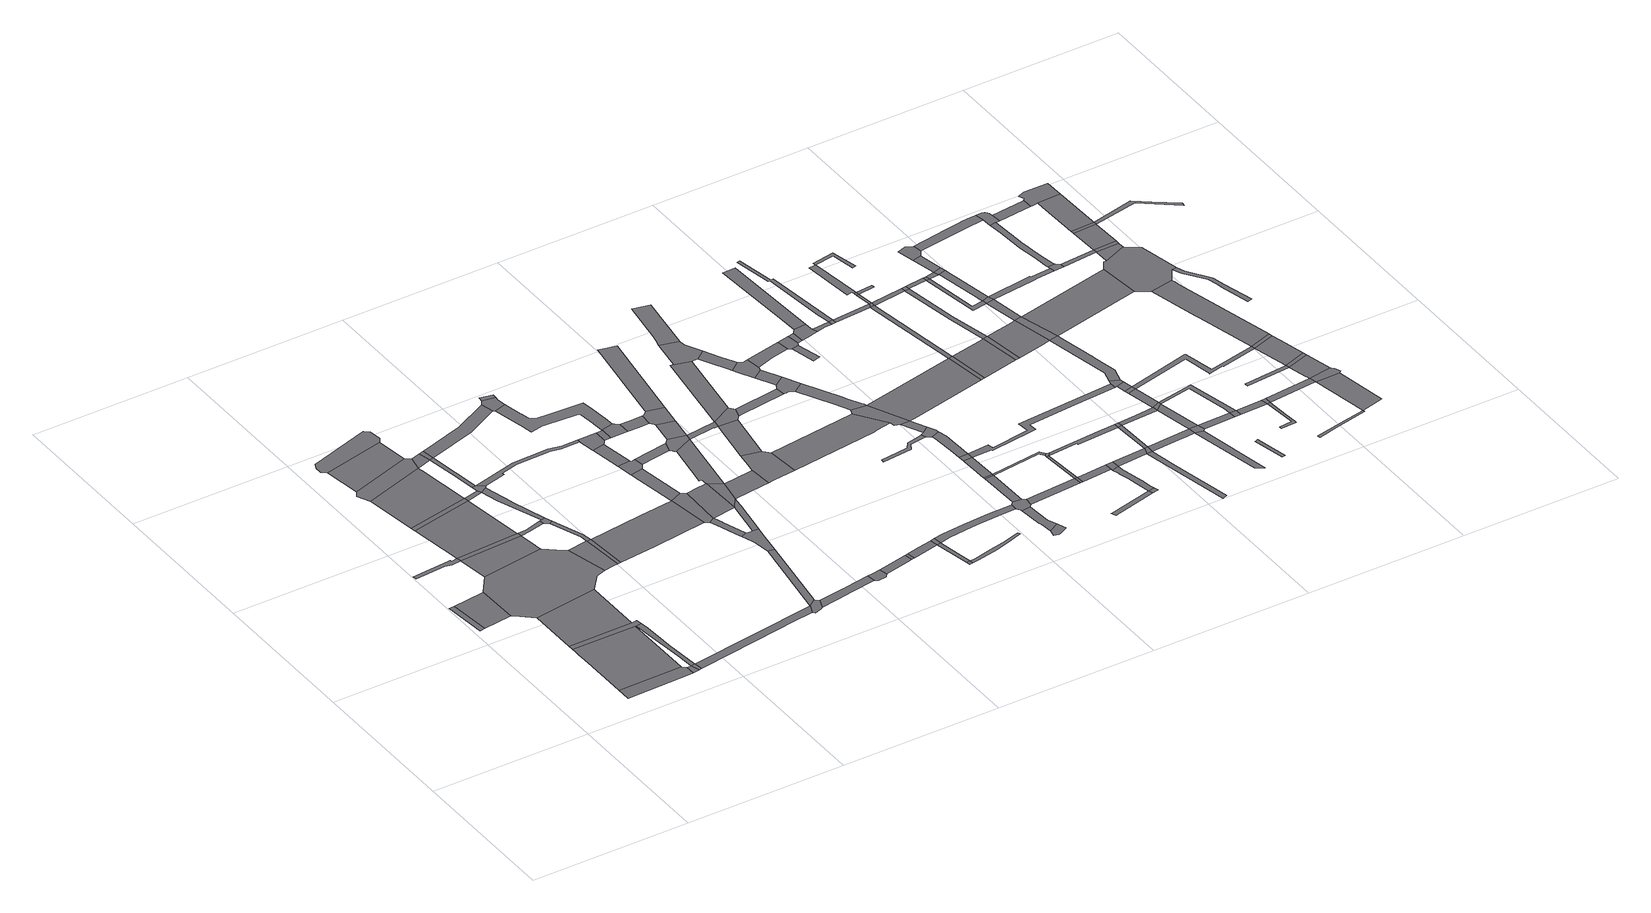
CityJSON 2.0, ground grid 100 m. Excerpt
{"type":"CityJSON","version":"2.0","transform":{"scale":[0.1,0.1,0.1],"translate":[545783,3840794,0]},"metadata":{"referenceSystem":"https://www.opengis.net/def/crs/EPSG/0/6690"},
"CityObjects":{
"road1":{"type":"Road","geometry":[{"type":"MultiSurface","lod":"1","boundaries":[[[0,1,2,3]]]}]},
"road2":{"type":"Road","attributes":{"RoadStructureAttribute.sectionType":"1"},"geometry":[{"type":"MultiSurface","lod":"1","boundaries":[[[4,0,3,5]]]}]},
"road3":{"type":"Road","geometry":[{"type":"MultiSurface","lod":"1","boundaries":[[[6,7,8,9,10,11,12]]]}]},
"road4":{"type":"Road","attributes":{"RoadStructureAttribute.sectionType":"1"},"geometry":[{"type":"MultiSurface","lod":"1","boundaries":[[[13,14,15,16,17,18,19,20,21,22]]]}]},
"road5":{"type":"Road","geometry":[{"type":"MultiSurface","lod":"1","boundaries":[[[23,24,25,26,27,28,29,6,12,30,31,32]]]}]},
"road6":{"type":"Road","geometry":[{"type":"MultiSurface","lod":"1","boundaries":[[[33,34,35,36,37,38,39,23,32,40,41]]]}]},
"road7":{"type":"Road","geometry":[{"type":"MultiSurface","lod":"1","boundaries":[[[42,43,44,45,46,39,38]]]}]},
"road8":{"type":"Road","attributes":{"RoadStructureAttribute.sectionType":"1"},"geometry":[{"type":"MultiSurface","lod":"1","boundaries":[[[47,48,49,10,9,50]]]}]},
"road9":{"type":"Road","geometry":[{"type":"MultiSurface","lod":"1","boundaries":[[[51,47,50,52]]]}]},
"road10":{"type":"Road","attributes":{"RoadStructureAttribute.sectionType":"1"},"geometry":[{"type":"MultiSurface","lod":"1","boundaries":[[[53,54,55,56,41,40,57,58,47,51]]]}]},
"road11":{"type":"Road","geometry":[{"type":"MultiSurface","lod":"1","boundaries":[[[59,60,61,62,4,5,63,46,45,64,65,66,67,68]]]}]},
"road12":{"type":"Road","geometry":[{"type":"MultiSurface","lod":"1","boundaries":[[[69,70,71,72,73,21,62,61]]]}]},
"road13":{"type":"Road","geometry":[{"type":"MultiSurface","lod":"1","boundaries":[[[74,22,21,73]]]}]},
"road14":{"type":"Road","geometry":[{"type":"MultiSurface","lod":"1","boundaries":[[[75,22,74,76,77,78]]]}]},
"road15":{"type":"Road","geometry":[{"type":"MultiSurface","lod":"1","boundaries":[[[79,80,75,78]]]}]},
"road16":{"type":"Road","geometry":[{"type":"MultiSurface","lod":"1","boundaries":[[[81,82,83,84,85,80,79]]]}]},
"road17":{"type":"Road","geometry":[{"type":"MultiSurface","lod":"1","boundaries":[[[86,87,88,85,84,89]]]}]},
"road18":{"type":"Road","geometry":[{"type":"MultiSurface","lod":"1","boundaries":[[[90,91,87,86]]]}]},
"road19":{"type":"Road","geometry":[{"type":"MultiSurface","lod":"1","boundaries":[[[92,93,94,95,96,91,90,97,98]]]}]},
"road20":{"type":"Road","attributes":{"RoadStructureAttribute.sectionType":"1"},"geometry":[{"type":"MultiSurface","lod":"1","boundaries":[[[99,100,74,73,101,102]]]}]},
"road21":{"type":"Road","attributes":{"RoadStructureAttribute.sectionType":"1"},"geometry":[{"type":"MultiSurface","lod":"1","boundaries":[[[103,104,51,52,105,106,107,108,109]]]}]},
"road22":{"type":"Road","attributes":{"RoadStructureAttribute.sectionType":"1"},"geometry":[{"type":"MultiSurface","lod":"1","boundaries":[[[110,111,68,67,112,113]]]}]},
"road23":{"type":"Road","attributes":{"RoadStructureAttribute.sectionType":"1"},"geometry":[{"type":"MultiSurface","lod":"1","boundaries":[[[114,79,78,115,116]]]}]},
"road24":{"type":"Road","geometry":[{"type":"MultiSurface","lod":"1","boundaries":[[[117,110,113,118]]]}]},
"road25":{"type":"Road","attributes":{"RoadStructureAttribute.sectionType":"1"},"geometry":[{"type":"MultiSurface","lod":"1","boundaries":[[[119,89,84,120,121]]]}]},
"road26":{"type":"Road","geometry":[{"type":"MultiSurface","lod":"1","boundaries":[[[122,123,99,102,124,125,126,127]]]}]},
"road27":{"type":"Road","attributes":{"RoadStructureAttribute.sectionType":"1"},"geometry":[{"type":"MultiSurface","lod":"1","boundaries":[[[128,129,130,116,131,123,122]]]}]},
"road28":{"type":"Road","geometry":[{"type":"MultiSurface","lod":"1","boundaries":[[[132,133,114,116,130,134]]]}]},
"road29":{"type":"Road","attributes":{"RoadStructureAttribute.sectionType":"1"},"geometry":[{"type":"MultiSurface","lod":"1","boundaries":[[[135,127,126,136,110,117]]]}]},
"road30":{"type":"Road","attributes":{"RoadStructureAttribute.sectionType":"1"},"geometry":[{"type":"MultiSurface","lod":"1","boundaries":[[[137,121,138,133,132]]]}]},
"road31":{"type":"Road","geometry":[{"type":"MultiSurface","lod":"1","boundaries":[[[139,119,121,137]]]}]},
"road32":{"type":"Road","attributes":{"RoadStructureAttribute.sectionType":"1"},"geometry":[{"type":"MultiSurface","lod":"1","boundaries":[[[140,141,142,117,118,143,144]]]}]},
"road33":{"type":"Road","attributes":{"RoadStructureAttribute.sectionType":"1"},"geometry":[{"type":"MultiSurface","lod":"1","boundaries":[[[145,146,139,137,147,148,149,150]]]}]},
"road34":{"type":"Road","geometry":[{"type":"MultiSurface","lod":"1","boundaries":[[[151,103,109,152,153,154,155]]]}]},
"road35":{"type":"Road","attributes":{"RoadStructureAttribute.sectionType":"1"},"geometry":[{"type":"MultiSurface","lod":"1","boundaries":[[[156,157,158,159,160,161,132,134,162,163,164,165,166,167,168]]]}]},
"road36":{"type":"Road","attributes":{"RoadStructureAttribute.sectionType":"1"},"geometry":[{"type":"MultiSurface","lod":"1","boundaries":[[[169,103,151,170]]]}]},
"road37":{"type":"Road","attributes":{"RoadStructureAttribute.sectionType":"1"},"geometry":[{"type":"MultiSurface","lod":"1","boundaries":[[[171,172,173,174,155,154,175,176,177,178]]]}]},
"road38":{"type":"Road","attributes":{"RoadStructureAttribute.sectionType":"1"},"geometry":[{"type":"MultiSurface","lod":"1","boundaries":[[[179,180,181,182,183,184,185,186,187,188]]]}]},
"road39":{"type":"Road","geometry":[{"type":"MultiSurface","lod":"1","boundaries":[[[189,190,140,144,191,184,183,192]]]}]},
"road40":{"type":"Road","geometry":[{"type":"MultiSurface","lod":"1","boundaries":[[[193,194,188,187,195,196,169,170,197,198,199]]]}]},
"road41":{"type":"Road","attributes":{"RoadStructureAttribute.sectionType":"1"},"geometry":[{"type":"MultiSurface","lod":"1","boundaries":[[[200,201,202,203,204,140,190]]]}]},
"road42":{"type":"Road","geometry":[{"type":"MultiSurface","lod":"1","boundaries":[[[205,145,150,206,207,208,209]]]}]},
"road43":{"type":"Road","attributes":{"RoadStructureAttribute.sectionType":"1"},"geometry":[{"type":"MultiSurface","lod":"1","boundaries":[[[210,205,209,211]]]}]},
"road44":{"type":"Road","geometry":[{"type":"MultiSurface","lod":"1","boundaries":[[[212,213,214,215,201,200,216,217,218]]]}]},
"road45":{"type":"Road","attributes":{"RoadStructureAttribute.sectionType":"1"},"geometry":[{"type":"MultiSurface","lod":"1","boundaries":[[[219,220,215,214]]]}]},
"road46":{"type":"Road","attributes":{"RoadStructureAttribute.sectionType":"1"},"geometry":[{"type":"MultiSurface","lod":"1","boundaries":[[[221,222,223,192,183,224]]]}]},
"road47":{"type":"Road","geometry":[{"type":"MultiSurface","lod":"1","boundaries":[[[225,168,167,226,220,219,227,228]]]}]},
"road48":{"type":"Road","attributes":{"RoadStructureAttribute.sectionType":"1"},"geometry":[{"type":"MultiSurface","lod":"1","boundaries":[[[229,230,231,224,232,233,199,198]]]}]},
"road49":{"type":"Road","attributes":{"RoadStructureAttribute.sectionType":"1"},"geometry":[{"type":"MultiSurface","lod":"1","boundaries":[[[234,235,236,237,238,239,240,241,242,207,206,243,244,245,246,247,248,249,250,251,252,253,254,255,256,257]]]}]},
"road50":{"type":"Road","geometry":[{"type":"MultiSurface","lod":"1","boundaries":[[[258,259,171,178,260,261,262]]]}]},
"road51":{"type":"Road","attributes":{"RoadStructureAttribute.sectionType":"1"},"geometry":[{"type":"MultiSurface","lod":"1","boundaries":[[[263,225,228,264]]]}]},
"road52":{"type":"Road","geometry":[{"type":"MultiSurface","lod":"1","boundaries":[[[221,224,231,265]]]}]},
"road53":{"type":"Road","attributes":{"RoadStructureAttribute.sectionType":"1"},"geometry":[{"type":"MultiSurface","lod":"1","boundaries":[[[266,267,218,217,268]]]}]},
"road54":{"type":"Road","geometry":[{"type":"MultiSurface","lod":"1","boundaries":[[[269,257,256,263,264,270,271]]]}]},
"road55":{"type":"Road","attributes":{"RoadStructureAttribute.sectionType":"1"},"geometry":[{"type":"MultiSurface","lod":"1","boundaries":[[[272,258,262,273,274]]]}]},
"road56":{"type":"Road","attributes":{"RoadStructureAttribute.sectionType":"1"},"geometry":[{"type":"MultiSurface","lod":"1","boundaries":[[[275,276,277,278,221,265]]]}]},
"road57":{"type":"Road","attributes":{"RoadStructureAttribute.sectionType":"1"},"geometry":[{"type":"MultiSurface","lod":"1","boundaries":[[[279,280,281,265,231,282,283,284,285]]]}]},
"road58":{"type":"Road","attributes":{"RoadStructureAttribute.sectionType":"1"},"geometry":[{"type":"MultiSurface","lod":"1","boundaries":[[[286,271,270,287,288,289]]]}]},
"road59":{"type":"Road","geometry":[{"type":"MultiSurface","lod":"1","boundaries":[[[290,272,274,291]]]}]},
"road60":{"type":"Road","geometry":[{"type":"MultiSurface","lod":"1","boundaries":[[[292,293,266,268,294,295,276,275,296]]]}]},
"road61":{"type":"Road","attributes":{"RoadStructureAttribute.sectionType":"1"},"geometry":[{"type":"MultiSurface","lod":"1","boundaries":[[[297,292,296,298]]]}]},
"road62":{"type":"Road","attributes":{"RoadStructureAttribute.sectionType":"1"},"geometry":[{"type":"MultiSurface","lod":"1","boundaries":[[[299,300,290,291,301,302,303]]]}]},
"road63":{"type":"Road","geometry":[{"type":"MultiSurface","lod":"1","boundaries":[[[304,305,289,288,306,307,297,298,308]]]}]},
"road64":{"type":"Road","geometry":[{"type":"MultiSurface","lod":"1","boundaries":[[[309,310,279,285,311,312,313,314,315]]]}]},
"road65":{"type":"Road","geometry":[{"type":"MultiSurface","lod":"1","boundaries":[[[316,317,318,319]]]}]},
"road66":{"type":"Road","attributes":{"RoadStructureAttribute.sectionType":"1"},"geometry":[{"type":"MultiSurface","lod":"1","boundaries":[[[320,296,275,321,322,323]]]}]},
"road67":{"type":"Road","attributes":{"RoadStructureAttribute.sectionType":"1"},"geometry":[{"type":"MultiSurface","lod":"1","boundaries":[[[324,325,303,326,317,316]]]}]},
"road68":{"type":"Road","geometry":[{"type":"MultiSurface","lod":"1","boundaries":[[[327,299,303,325]]]}]},
"road69":{"type":"Road","attributes":{"RoadStructureAttribute.sectionType":"1"},"geometry":[{"type":"MultiSurface","lod":"1","boundaries":[[[323,309,315,328]]]}]},
"road70":{"type":"Road","attributes":{"RoadStructureAttribute.sectionType":"1"},"geometry":[{"type":"MultiSurface","lod":"1","boundaries":[[[329,330,331,304,308,332]]]}]},
"road71":{"type":"Road","geometry":[{"type":"MultiSurface","lod":"1","boundaries":[[[333,334,335,320,323,328,336,337]]]}]},
"road72":{"type":"Road","attributes":{"RoadStructureAttribute.sectionType":"1"},"geometry":[{"type":"MultiSurface","lod":"1","boundaries":[[[338,339,340,341,342,343,344,345,346,347,316,319]]]}]},
"road73":{"type":"Road","attributes":{"RoadStructureAttribute.sectionType":"1"},"geometry":[{"type":"MultiSurface","lod":"1","boundaries":[[[348,320,335,349,350]]]}]},
"road74":{"type":"Road","attributes":{"RoadStructureAttribute.sectionType":"1"},"geometry":[{"type":"MultiSurface","lod":"1","boundaries":[[[351,352,353,354,327,325,355,356,357,358,359,360]]]}]},
"road75":{"type":"Road","attributes":{"RoadStructureAttribute.sectionType":"1"},"geometry":[{"type":"MultiSurface","lod":"1","boundaries":[[[361,313,312,362,363,364]]]}]},
"road76":{"type":"Road","attributes":{"RoadStructureAttribute.sectionType":"1"},"geometry":[{"type":"MultiSurface","lod":"1","boundaries":[[[365,337,336,366,367,368]]]}]},
"road77":{"type":"Road","geometry":[{"type":"MultiSurface","lod":"1","boundaries":[[[369,370,371,348,350,372,373,374,375,376,377]]]}]},
"road78":{"type":"Road","geometry":[{"type":"MultiSurface","lod":"1","boundaries":[[[378,379,380,381,382,383]]]}]},
"road79":{"type":"Road","attributes":{"RoadStructureAttribute.sectionType":"1"},"geometry":[{"type":"MultiSurface","lod":"1","boundaries":[[[384,385,374,373,386,387,388,389]]]}]},
"road80":{"type":"Road","attributes":{"RoadStructureAttribute.sectionType":"1"},"geometry":[{"type":"MultiSurface","lod":"1","boundaries":[[[390,391,392,393,394,379,378]]]}]},
"road81":{"type":"Road","attributes":{"RoadStructureAttribute.sectionType":"1"},"geometry":[{"type":"MultiSurface","lod":"1","boundaries":[[[395,396,397,398,399,400,401,402,403,404,405]]]}]},
"road82":{"type":"Road","attributes":{"RoadStructureAttribute.sectionType":"1"},"geometry":[{"type":"MultiSurface","lod":"1","boundaries":[[[406,407,408,409,369,377,410]]]}]},
"road83":{"type":"Road","geometry":[{"type":"MultiSurface","lod":"1","boundaries":[[[411,412,389,388,413,414,415,416,417]]]}]},
"road84":{"type":"Road","geometry":[{"type":"MultiSurface","lod":"1","boundaries":[[[418,360,359,419,392,391,420,421,422]]]}]},
"road85":{"type":"Road","attributes":{"RoadStructureAttribute.sectionType":"1"},"geometry":[{"type":"MultiSurface","lod":"1","boundaries":[[[415,414,423,424]]]}]},
"road86":{"type":"Road","geometry":[{"type":"MultiSurface","lod":"1","boundaries":[[[424,423,425,365,368,426,427,428,429,430]]]}]},
"road87":{"type":"Road","attributes":{"RoadStructureAttribute.sectionType":"1"},"geometry":[{"type":"MultiSurface","lod":"1","boundaries":[[[431,432,418,422]]]}]},
"road88":{"type":"Road","geometry":[{"type":"MultiSurface","lod":"1","boundaries":[[[433,434,432,431]]]}]},
"road89":{"type":"Road","attributes":{"RoadStructureAttribute.sectionType":"1"},"geometry":[{"type":"MultiSurface","lod":"1","boundaries":[[[435,436,437,438,430,429,439,440,441]]]}]},
"road90":{"type":"Road","attributes":{"RoadStructureAttribute.sectionType":"1"},"geometry":[{"type":"MultiSurface","lod":"1","boundaries":[[[442,443,444,445,434,433,446,447,448]]]}]},
"road91":{"type":"Road","geometry":[{"type":"MultiSurface","lod":"1","boundaries":[[[440,449,361,364,450,451,452,453,454,455,441]]]}]},
"road92":{"type":"Road","geometry":[{"type":"MultiSurface","lod":"1","boundaries":[[[456,457,443,442]]]}]},
"road93":{"type":"Road","attributes":{"RoadStructureAttribute.sectionType":"1"},"geometry":[{"type":"MultiSurface","lod":"1","boundaries":[[[458,459,460,461,462,463,457,456]]]}]},
"road94":{"type":"Road","attributes":{"RoadStructureAttribute.sectionType":"1"},"geometry":[{"type":"MultiSurface","lod":"1","boundaries":[[[454,464,465,455]]]}]},
"road95":{"type":"Road","attributes":{"RoadStructureAttribute.sectionType":"1"},"geometry":[{"type":"MultiSurface","lod":"1","boundaries":[[[466,417,416,467,468]]]}]},
"road96":{"type":"Road","geometry":[{"type":"MultiSurface","lod":"1","boundaries":[[[469,465,464,470,395,405,471,472,461,460]]]}]},
"road97":{"type":"Road","attributes":{"RoadStructureAttribute.sectionType":"1"},"geometry":[{"type":"MultiSurface","lod":"1","boundaries":[[[473,421,420,474]]]}]},
"road98":{"type":"Road","attributes":{"RoadStructureAttribute.sectionType":"1"},"geometry":[{"type":"MultiSurface","lod":"1","boundaries":[[[475,433,431,476,477,478]]]}]},
"road99":{"type":"Road","geometry":[{"type":"MultiSurface","lod":"1","boundaries":[[[479,480,481,482,483]]]}]},
"road100":{"type":"Road","geometry":[{"type":"MultiSurface","lod":"1","boundaries":[[[484,466,468,483,482,485]]]}]},
"road101":{"type":"Road","geometry":[{"type":"MultiSurface","lod":"1","boundaries":[[[486,473,474,487]]]}]},
"road102":{"type":"Road","attributes":{"RoadStructureAttribute.sectionType":"1"},"geometry":[{"type":"MultiSurface","lod":"1","boundaries":[[[488,489,490,491,492,493]]]}]},
"road103":{"type":"Road","attributes":{"RoadStructureAttribute.sectionType":"1"},"geometry":[{"type":"MultiSurface","lod":"1","boundaries":[[[494,495,484,485,496,497]]]}]},
"road104":{"type":"Road","attributes":{"RoadStructureAttribute.sectionType":"1"},"geometry":[{"type":"MultiSurface","lod":"1","boundaries":[[[498,499,473,486]]]}]},
"road105":{"type":"Road","geometry":[{"type":"MultiSurface","lod":"1","boundaries":[[[478,477,499,498,500]]]}]},
"road106":{"type":"Road","attributes":{"RoadStructureAttribute.sectionType":"1"},"geometry":[{"type":"MultiSurface","lod":"1","boundaries":[[[501,502,441,455,503,504]]]}]},
"road107":{"type":"Road","geometry":[{"type":"MultiSurface","lod":"1","boundaries":[[[505,506,507,494,497,508,509,510,511]]]}]},
"road108":{"type":"Road","attributes":{"RoadStructureAttribute.sectionType":"1"},"geometry":[{"type":"MultiSurface","lod":"1","boundaries":[[[512,513,486,487,514,515]]]}]},
"road109":{"type":"Road","geometry":[{"type":"MultiSurface","lod":"1","boundaries":[[[516,488,493,517]]]}]},
"road110":{"type":"Road","attributes":{"RoadStructureAttribute.sectionType":"1"},"geometry":[{"type":"MultiSurface","lod":"1","boundaries":[[[518,519,511,510,520,521]]]}]},
"road111":{"type":"Road","attributes":{"RoadStructureAttribute.sectionType":"1"},"geometry":[{"type":"MultiSurface","lod":"1","boundaries":[[[522,523,506,505]]]}]},
"road112":{"type":"Road","attributes":{"RoadStructureAttribute.sectionType":"1"},"geometry":[{"type":"MultiSurface","lod":"1","boundaries":[[[524,525,526,527,528,529,530,531,532,533,534,488,516]]]}]},
"road113":{"type":"Road","geometry":[{"type":"MultiSurface","lod":"1","boundaries":[[[535,512,515,529,528]]]}]},
"road114":{"type":"Road","geometry":[{"type":"MultiSurface","lod":"1","boundaries":[[[536,518,521,537]]]}]},
"road115":{"type":"Road","attributes":{"RoadStructureAttribute.sectionType":"1"},"geometry":[{"type":"MultiSurface","lod":"1","boundaries":[[[538,539,540,541,542,543,544,545,546,456,442,547,548,549,550,551,552,553,554,555,556]]]}]},
"road116":{"type":"Road","attributes":{"RoadStructureAttribute.sectionType":"1"},"geometry":[{"type":"MultiSurface","lod":"1","boundaries":[[[557,558,500,498,559,560,561]]]}]},
"road117":{"type":"Road","attributes":{"RoadStructureAttribute.sectionType":"1"},"geometry":[{"type":"MultiSurface","lod":"1","boundaries":[[[562,563,564,565,566,567,568,569,518,536]]]}]},
"road118":{"type":"Road","attributes":{"RoadStructureAttribute.sectionType":"1"},"geometry":[{"type":"MultiSurface","lod":"1","boundaries":[[[570,571,535,528,572,573,574]]]}]},
"road119":{"type":"Road","attributes":{"RoadStructureAttribute.sectionType":"1"},"geometry":[{"type":"MultiSurface","lod":"1","boundaries":[[[575,576,536,537,577,578]]]}]},
"road120":{"type":"Road","geometry":[{"type":"MultiSurface","lod":"1","boundaries":[[[579,501,504,580]]]}]},
"road121":{"type":"Road","attributes":{"RoadStructureAttribute.sectionType":"1"},"geometry":[{"type":"MultiSurface","lod":"1","boundaries":[[[581,582,574,583,584,585]]]}]},
"road122":{"type":"Road","geometry":[{"type":"MultiSurface","lod":"1","boundaries":[[[574,573,583]]]}]},
"road123":{"type":"Road","geometry":[{"type":"MultiSurface","lod":"1","boundaries":[[[586,570,574,582]]]}]},
"road124":{"type":"Road","attributes":{"RoadStructureAttribute.sectionType":"1"},"geometry":[{"type":"MultiSurface","lod":"1","boundaries":[[[587,578,501,579]]]}]},
"road125":{"type":"Road","attributes":{"RoadStructureAttribute.sectionType":"1"},"geometry":[{"type":"MultiSurface","lod":"1","boundaries":[[[588,561,570,586]]]}]},
"road126":{"type":"Road","geometry":[{"type":"MultiSurface","lod":"1","boundaries":[[[589,575,578,587]]]}]},
"road127":{"type":"Road","geometry":[{"type":"MultiSurface","lod":"1","boundaries":[[[590,557,561,588]]]}]},
"road128":{"type":"Road","attributes":{"RoadStructureAttribute.sectionType":"1"},"geometry":[{"type":"MultiSurface","lod":"1","boundaries":[[[591,592,593,594,579,580,595]]]}]},
"road129":{"type":"Road","attributes":{"RoadStructureAttribute.sectionType":"1"},"geometry":[{"type":"MultiSurface","lod":"1","boundaries":[[[596,597,575,589]]]}]},
"road130":{"type":"Road","geometry":[{"type":"MultiSurface","lod":"1","boundaries":[[[598,599,600,597,596]]]}]},
"road131":{"type":"Road","attributes":{"RoadStructureAttribute.sectionType":"1"},"geometry":[{"type":"MultiSurface","lod":"1","boundaries":[[[601,602,603,604,605,606,599,598]]]}]},
"road132":{"type":"Road","attributes":{"RoadStructureAttribute.sectionType":"1"},"geometry":[{"type":"MultiSurface","lod":"1","boundaries":[[[607,608,586,582,609,610,611,612,613,614,615]]]}]},
"road133":{"type":"Road","geometry":[{"type":"MultiSurface","lod":"1","boundaries":[[[616,617,618,598,596]]]}]},
"road134":{"type":"Road","attributes":{"RoadStructureAttribute.sectionType":"1"},"geometry":[{"type":"MultiSurface","lod":"1","boundaries":[[[619,589,587,620,621]]]}]},
"road135":{"type":"Road","attributes":{"RoadStructureAttribute.sectionType":"1"},"geometry":[{"type":"MultiSurface","lod":"1","boundaries":[[[622,623,590,588,624,625]]]}]},
"road136":{"type":"Road","geometry":[{"type":"MultiSurface","lod":"1","boundaries":[[[626,591,595,627]]]}]},
"road137":{"type":"Road","attributes":{"RoadStructureAttribute.sectionType":"1"},"geometry":[{"type":"MultiSurface","lod":"1","boundaries":[[[628,629,630,631,632,633,602]]]}]},
"road138":{"type":"Road","attributes":{"RoadStructureAttribute.sectionType":"1"},"geometry":[{"type":"MultiSurface","lod":"1","boundaries":[[[634,635,621,636,591,626]]]}]},
"road139":{"type":"Road","attributes":{"RoadStructureAttribute.sectionType":"1"},"geometry":[{"type":"MultiSurface","lod":"1","boundaries":[[[615,637,638,639]]]}]},
"road140":{"type":"Road","geometry":[{"type":"MultiSurface","lod":"1","boundaries":[[[640,619,621,635]]]}]},
"road141":{"type":"Road","geometry":[{"type":"MultiSurface","lod":"1","boundaries":[[[641,607,615,639,642]]]}]},
"road142":{"type":"Road","attributes":{"RoadStructureAttribute.sectionType":"1"},"geometry":[{"type":"MultiSurface","lod":"1","boundaries":[[[643,644,625,607,641]]]}]},
"road143":{"type":"Road","attributes":{"RoadStructureAttribute.sectionType":"1"},"geometry":[{"type":"MultiSurface","lod":"1","boundaries":[[[645,646,626,627,647,648]]]}]},
"road144":{"type":"Road","geometry":[{"type":"MultiSurface","lod":"1","boundaries":[[[649,622,625,644]]]}]},
"road145":{"type":"Road","attributes":{"RoadStructureAttribute.sectionType":"1"},"geometry":[{"type":"MultiSurface","lod":"1","boundaries":[[[650,651,652,653,622,649]]]}]},
"road146":{"type":"Road","geometry":[{"type":"MultiSurface","lod":"1","boundaries":[[[654,655,651,650]]]}]},
"road147":{"type":"Road","attributes":{"RoadStructureAttribute.sectionType":"1"},"geometry":[{"type":"MultiSurface","lod":"1","boundaries":[[[656,657,658,659,655,654]]]}]},
"road148":{"type":"Road","geometry":[{"type":"MultiSurface","lod":"1","boundaries":[[[660,661,538,556,658,657,662]]]}]},
"road149":{"type":"Road","attributes":{"RoadStructureAttribute.sectionType":"1"},"geometry":[{"type":"MultiSurface","lod":"1","boundaries":[[[663,640,635,664,665]]]}]},
"road150":{"type":"Road","attributes":{"RoadStructureAttribute.sectionType":"1"},"geometry":[{"type":"MultiSurface","lod":"1","boundaries":[[[666,667,668,669,670,648,671,660,662]]]}]},
"road151":{"type":"Road","geometry":[{"type":"MultiSurface","lod":"1","boundaries":[[[672,673,674,675,676]]]}]},
"road152":{"type":"Road","attributes":{"RoadStructureAttribute.sectionType":"1"},"geometry":[{"type":"MultiSurface","lod":"1","boundaries":[[[677,641,642,678]]]}]},
"road153":{"type":"Road","geometry":[{"type":"MultiSurface","lod":"1","boundaries":[[[679,663,665,680]]]}]},
"road154":{"type":"Road","attributes":{"RoadStructureAttribute.sectionType":"1"},"geometry":[{"type":"MultiSurface","lod":"1","boundaries":[[[681,680,665,682,683,684]]]}]},
"road155":{"type":"Road","geometry":[{"type":"MultiSurface","lod":"1","boundaries":[[[685,645,648,670]]]}]},
"road156":{"type":"Road","attributes":{"RoadStructureAttribute.sectionType":"1"},"geometry":[{"type":"MultiSurface","lod":"1","boundaries":[[[686,649,644,687,688,677,689]]]}]},
"road157":{"type":"Road","attributes":{"RoadStructureAttribute.sectionType":"1"},"geometry":[{"type":"MultiSurface","lod":"1","boundaries":[[[690,679,680,691]]]}]},
"road158":{"type":"Road","attributes":{"RoadStructureAttribute.sectionType":"1"},"geometry":[{"type":"MultiSurface","lod":"1","boundaries":[[[692,683,693,645,685]]]}]},
"road159":{"type":"Road","geometry":[{"type":"MultiSurface","lod":"1","boundaries":[[[694,684,683,692]]]}]},
"road160":{"type":"Road","attributes":{"RoadStructureAttribute.sectionType":"1"},"geometry":[{"type":"MultiSurface","lod":"1","boundaries":[[[695,696,697,698,684,694]]]}]},
"road161":{"type":"Road","geometry":[{"type":"MultiSurface","lod":"1","boundaries":[[[699,700,690,691,698,697]]]}]},
"road162":{"type":"Road","attributes":{"RoadStructureAttribute.sectionType":"1"},"geometry":[{"type":"MultiSurface","lod":"1","boundaries":[[[701,702,703,690,700]]]}]},
"road163":{"type":"Road","geometry":[{"type":"MultiSurface","lod":"1","boundaries":[[[689,677,678,704,705]]]}]},
"road164":{"type":"Road","geometry":[{"type":"MultiSurface","lod":"1","boundaries":[[[706,707,708,709,710,702,701,711,712,713,714]]]}]},
"road165":{"type":"Road","attributes":{"RoadStructureAttribute.sectionType":"1"},"geometry":[{"type":"MultiSurface","lod":"1","boundaries":[[[715,705,704,716,717,718]]]}]},
"road166":{"type":"Road","attributes":{"RoadStructureAttribute.sectionType":"1"},"geometry":[{"type":"MultiSurface","lod":"1","boundaries":[[[719,720,721,722,723,724,725,726,718]]]}]},
"road167":{"type":"Road","attributes":{"RoadStructureAttribute.sectionType":"1"},"geometry":[{"type":"MultiSurface","lod":"1","boundaries":[[[727,728,729,730,694,692,731,732,733,734,735]]]}]},
"road168":{"type":"Road","attributes":{"RoadStructureAttribute.sectionType":"1"},"geometry":[{"type":"MultiSurface","lod":"1","boundaries":[[[736,737,738,739,654,650,740,741,742,743,744,745,746,747]]]}]},
"road169":{"type":"Road","geometry":[{"type":"MultiSurface","lod":"1","boundaries":[[[748,715,718,726]]]}]},
"road170":{"type":"Road","attributes":{"RoadStructureAttribute.sectionType":"1"},"geometry":[{"type":"MultiSurface","lod":"1","boundaries":[[[749,750,685,670,751]]]}]},
"road171":{"type":"Road","attributes":{"RoadStructureAttribute.sectionType":"1"},"geometry":[{"type":"MultiSurface","lod":"1","boundaries":[[[752,753,754,755,756,714,713,757,758]]]}]},
"road172":{"type":"Road","attributes":{"RoadStructureAttribute.sectionType":"1"},"geometry":[{"type":"MultiSurface","lod":"1","boundaries":[[[759,760,761,762,763,764,765]]]}]},
"road173":{"type":"Road","attributes":{"RoadStructureAttribute.sectionType":"1"},"geometry":[{"type":"MultiSurface","lod":"1","boundaries":[[[766,748,726,767,768,769]]]}]},
"road174":{"type":"Road","attributes":{"RoadStructureAttribute.sectionType":"1"},"geometry":[{"type":"MultiSurface","lod":"1","boundaries":[[[770,771,772,773,774,775]]]}]},
"road175":{"type":"Road","geometry":[{"type":"MultiSurface","lod":"1","boundaries":[[[776,777,735,734,778,779,780]]]}]},
"road176":{"type":"Road","attributes":{"RoadStructureAttribute.sectionType":"1"},"geometry":[{"type":"MultiSurface","lod":"1","boundaries":[[[781,782,783,784,785,786,787,788,789,790,791,792,793,794,795,796,777,776]]]}]},
"road177":{"type":"Road","geometry":[{"type":"MultiSurface","lod":"1","boundaries":[[[797,798,799,800,801,802,803,752,758,788,787,804,805,806]]]}]},
"road178":{"type":"Road","attributes":{"RoadStructureAttribute.sectionType":"1"},"geometry":[{"type":"MultiSurface","lod":"1","boundaries":[[[769,759,807,808]]]}]},
"road179":{"type":"Road","attributes":{"RoadStructureAttribute.sectionType":"1"},"geometry":[{"type":"MultiSurface","lod":"1","boundaries":[[[809,780,779,810]]]}]},
"road180":{"type":"Road","geometry":[{"type":"MultiSurface","lod":"1","boundaries":[[[811,812,766,769,808,813,814,815]]]}]},
"road181":{"type":"Road","attributes":{"RoadStructureAttribute.sectionType":"1"},"geometry":[{"type":"MultiSurface","lod":"1","boundaries":[[[816,817,818,819,766,812]]]}]},
"road182":{"type":"Road","geometry":[{"type":"MultiSurface","lod":"1","boundaries":[[[820,770,775,817,816]]]}]},
"road183":{"type":"Road","attributes":{"RoadStructureAttribute.sectionType":"1"},"geometry":[{"type":"MultiSurface","lod":"1","boundaries":[[[821,822,823,746,824,825,826,770,820]]]}]},
"road184":{"type":"Road","geometry":[{"type":"MultiSurface","lod":"1","boundaries":[[[827,747,746,823]]]}]},
"road185":{"type":"Road","attributes":{"RoadStructureAttribute.sectionType":"1"},"geometry":[{"type":"MultiSurface","lod":"1","boundaries":[[[828,829,830,831,832,833,834,835,836,747,827]]]}]},
"road186":{"type":"Road","attributes":{"RoadStructureAttribute.sectionType":"1"},"geometry":[{"type":"MultiSurface","lod":"1","boundaries":[[[837,838,839,840,806,805,841]]]}]},
"road187":{"type":"Road","geometry":[{"type":"MultiSurface","lod":"1","boundaries":[[[842,843,844,749,751,834,833,845,846,847,848]]]}]},
"road188":{"type":"Road","attributes":{"RoadStructureAttribute.sectionType":"1"},"geometry":[{"type":"MultiSurface","lod":"1","boundaries":[[[849,850,810,851,852,843,842]]]}]},
"road189":{"type":"Road","geometry":[{"type":"MultiSurface","lod":"1","boundaries":[[[853,809,810,850]]]}]},
"road190":{"type":"Road","attributes":{"RoadStructureAttribute.sectionType":"1"},"geometry":[{"type":"MultiSurface","lod":"1","boundaries":[[[854,855,856,809,853]]]}]},
"road191":{"type":"Road","geometry":[{"type":"MultiSurface","lod":"1","boundaries":[[[857,858,856,855]]]}]},
"road192":{"type":"Road","attributes":{"RoadStructureAttribute.sectionType":"1"},"geometry":[{"type":"MultiSurface","lod":"1","boundaries":[[[859,860,861,862,858,857]]]}]},
"road193":{"type":"Road","attributes":{"RoadStructureAttribute.sectionType":"1"},"geometry":[{"type":"MultiSurface","lod":"1","boundaries":[[[863,864,865,866,867,868,869,870,871,872,873,874,875,876,847,846]]]}]},
"road194":{"type":"Road","geometry":[{"type":"MultiSurface","lod":"1","boundaries":[[[877,878,879,880,881,882,837,841,883,884,861,860,885]]]}]},
"road195":{"type":"Road","attributes":{"RoadStructureAttribute.sectionType":"1"},"geometry":[{"type":"MultiSurface","lod":"1","boundaries":[[[886,887,888,889,857,855,890,891,892,893]]]}]}
},
"vertices":[
[44,1404,0],[11,1400,0],[37,1133,0],[70,1138,0],
[247,1429,0],[252,1163,0],
[364,253,0],[364,161,0],[768,170,0],[793,174,0],[788,235,0],[780,243,0],[767,254,0],
[262,1768,0],[260,1779,0],[253,1779,0],[8,1759,0],[10,1733,0],[206,1749,0],[246,1739,0],[252,1738,0],[306,1744,0],[301,1773,0],
[363,712,0],[363,686,0],[363,672,0],[362,659,0],[362,652,0],[363,560,0],[363,430,0],[767,305,0],[767,307,0],[767,714,0],
[802,757,0],[796,754,0],[787,751,0],[780,751,0],[777,750,0],[767,751,0],[363,749,0],[772,713,0],[808,719,0],
[767,802,0],[767,937,0],[767,1072,0],[767,1127,0],[361,1067,0],
[819,235,0],[816,235,0],[812,235,0],[834,181,0],
[844,238,0],[852,184,0],
[834,354,0],[824,469,0],[819,571,0],[813,684,0],[783,603,0],[808,351,0],
[839,1519,0],[828,1528,0],[732,1603,0],[333,1547,0],[267,1151,0],[784,1147,0],[843,1216,0],[851,1226,0],[913,1247,0],[848,1512,0],
[731,1607,0],[721,1679,0],[713,1742,0],[710,1761,0],[709,1767,0],
[704,1794,0],
[252,2118,0],[703,1805,0],[663,2088,0],[647,2200,0],
[643,2229,0],[247,2147,0],
[642,2234,0],[640,2244,0],[591,2578,0],[587,2605,0],[200,2481,0],
[572,2720,0],[186,2597,0],[163,2562,0],[604,2696,0],
[543,2920,0],[151,2835,0],
[551,3038,0],[524,3059,0],[138,2936,0],[121,2902,0],[121,2857,0],[565,2954,0],[554,3036,0],
[869,1828,0],[763,1800,0],[772,1775,0],[874,1800,0],
[1667,361,0],[852,239,0],[874,187,0],[1399,267,0],[1400,267,0],[1505,283,0],[1642,304,0],
[982,1530,0],[975,1530,0],[974,1255,0],[1004,1259,0],
[738,2250,0],[648,2200,0],[752,2225,0],
[1007,1533,0],[1026,1261,0],
[664,2714,0],[674,2633,0],[680,2635,0],
[910,1839,0],[884,1833,0],[880,1796,0],[893,1787,0],[902,1781,0],[926,1794,0],
[838,2068,0],[841,2069,0],[793,2248,0],[783,2112,0],
[758,2297,0],[733,2294,0],[805,2267,0],
[998,1596,0],[976,1581,0],
[708,2641,0],[711,2463,0],
[695,2723,0],
[1573,1602,0],[1360,1578,0],[1008,1531,0],[1266,1289,0],[1611,1333,0],
[1199,2921,0],[984,2810,0],[708,2642,0],[719,2645,0],[1016,2734,0],[1220,2841,0],
[1715,397,0],[1656,289,0],[1700,304,0],[1714,316,0],[1738,377,0],
[1457,2361,0],[1391,2360,0],[1356,2360,0],[1279,2377,0],[1278,2377,0],[1045,2371,0],[945,2302,0],[943,2317,0],[1054,2346,0],[1275,2351,0],[1336,2339,0],[1458,2340,0],[1458,2361,0],
[1755,921,0],[1794,912,0],
[2083,429,0],[1931,405,0],[1912,402,0],[1910,402,0],[1903,345,0],[1906,346,0],[1926,349,0],[2089,375,0],
[1744,1136,0],[1696,1279,0],[1694,1285,0],[1676,1337,0],[1674,1342,0],[1640,1318,0],[1656,1272,0],[1707,1123,0],[1711,1112,0],[1746,1129,0],
[1664,1627,0],[1650,1634,0],[1633,1322,0],[1680,1617,0],
[1767,1124,0],[1764,1124,0],[1734,1042,0],[1739,1027,0],[1815,1043,0],[1827,1122,0],[1788,1124,0],
[1602,1942,0],[1522,1924,0],[1526,1900,0],[1553,1724,0],[1572,1612,0],
[1220,2953,0],[1231,2835,0],[1308,2858,0],[1297,2913,0],[1300,2938,0],
[1224,2982,0],[1303,2964,0],
[1604,2034,0],[1594,2032,0],[1586,2042,0],[1506,2032,0],[1617,1965,0],[1624,1976,0],[1617,2036,0],
[1554,2248,0],[1475,2230,0],
[1820,1637,0],[1801,1635,0],[1770,1630,0],[1825,1363,0],
[1577,2362,0],[1473,2241,0],[1559,2254,0],[1577,2280,0],
[1864,1361,0],[1871,1405,0],[1875,1431,0],[1789,1127,0],[1789,1126,0],
[1691,2449,0],[1681,2557,0],[1673,2639,0],[1467,2649,0],[1378,2653,0],[1373,2658,0],[1345,2679,0],[1334,2732,0],[1333,2735,0],[1255,2719,0],[1275,2622,0],[1288,2561,0],[1289,2557,0],[1375,2575,0],[1379,2575,0],[1416,2573,0],[1417,2573,0],[1468,2569,0],[1591,2560,0],[1602,2549,0],[1611,2445,0],[1612,2441,0],[1618,2371,0],[1697,2388,0],
[2167,442,0],[2120,435,0],[2107,361,0],[2163,369,0],[2180,391,0],
[1619,2362,0],[1620,2281,0],
[1899,1581,0],
[1840,2075,0],[1825,2072,0],[1821,2009,0],
[1707,2380,0],[1730,2281,0],[1730,2361,0],
[2358,483,0],[2355,429,0],[2366,431,0],
[1970,2037,0],[1848,1978,0],[1803,1679,0],[1816,1679,0],
[2097,1606,0],[2083,1604,0],[1907,1582,0],[1879,1432,0],[1882,1432,0],[2062,1454,0],[2109,1460,0],
[1792,2361,0],[1792,2281,0],[1867,2282,0],[1875,2361,0],
[2376,487,0],[2384,435,0],
[1867,2101,0],[1848,2083,0],[1828,2001,0],[1840,1987,0],[1977,2078,0],
[1891,2251,0],[2000,2226,0],
[2549,524,0],[2460,505,0],[2388,436,0],[2551,471,0],[2557,472,0],
[1912,2387,0],[1883,2361,0],[1878,2267,0],[1887,2255,0],[2021,2362,0],
[2119,1754,0],[2106,1667,0],[2147,1465,0],[2290,1483,0],[2272,1690,0],[2250,1713,0],[2237,1727,0],
[2625,248,0],[2602,244,0],[2606,221,0],[2628,225,0],
[2174,2103,0],[2144,2059,0],[2144,2054,0],[2167,2056,0],
[2609,345,0],[2584,479,0],[2584,342,0],
[2576,530,0],
[2287,2048,0],
[2009,3015,0],[1914,2396,0],[1913,2393,0],[2118,2990,0],
[2323,2150,0],[2306,2170,0],[2305,2172,0],[2312,2077,0],[2331,2140,0],
[2670,233,0],[2810,260,0],[2882,280,0],[2990,314,0],[2992,314,0],[2988,321,0],[2984,329,0],[2872,298,0],[2777,277,0],[2665,253,0],
[2262,2681,0],[2342,2412,0],[2380,2650,0],
[2948,569,0],[2784,558,0],[2640,543,0],[2630,541,0],[2654,495,0],[2809,513,0],[2863,516,0],[2982,523,0],[3099,526,0],[3100,571,0],
[2840,1762,0],[2851,1554,0],[2872,1558,0],[2967,1578,0],
[2625,2180,0],[2322,2078,0],[2326,2079,0],[2630,2120,0],
[2312,2873,0],[2309,2853,0],[2282,2679,0],[2394,2650,0],[2418,2651,0],[2482,2699,0],[2430,2800,0],[2427,2820,0],[2425,2841,0],
[3211,284,0],[3145,250,0],[3136,206,0],[3166,197,0],[3178,200,0],[3231,228,0],
[2571,2524,0],[2531,2603,0],[2460,2567,0],[2501,2488,0],[2516,2458,0],[2580,2507,0],
[3187,349,0],[3173,499,0],[3118,493,0],[3133,343,0],[3136,326,0],
[3048,1393,0],[3031,1384,0],[2944,1368,0],[2917,1330,0],[2739,1309,0],[2738,1299,0],[2737,1289,0],[2739,1289,0],[2927,1306,0],[2951,1348,0],[3059,1364,0],
[2373,3240,0],[2331,2962,0],[2320,2914,0],[2316,2894,0],[2482,3217,0],
[2608,2490,0],[2596,2497,0],[2537,2417,0],[2581,2331,0],[2646,2380,0],[2652,2402,0],[2638,2496,0],
[3120,592,0],[3117,504,0],[3188,517,0],[3196,570,0],[3176,584,0],
[2642,2212,0],[2708,2261,0],
[2631,2191,0],[2647,2122,0],[2650,2122,0],[2661,2124,0],[2696,2106,0],[2762,2155,0],
[3169,856,0],[3113,854,0],
[3169,871,0],[3112,869,0],
[2942,1805,0],[2936,1817,0],[2891,1904,0],[2882,1923,0],[2811,1886,0],[2856,1798,0],[2952,1786,0],
[3164,1061,0],[3107,1058,0],[3107,1047,0],[3110,962,0],[3168,881,0],[3168,884,0],[3164,1059,0],
[2856,1797,0],[2969,1571,0],[2974,1548,0],[2989,1542,0],[3003,1536,0],[3005,1535,0],[3066,1535,0],
[3162,1103,0],[3106,1101,0],
[3161,1114,0],[3157,1310,0],[3143,1364,0],[3086,1342,0],[3092,1318,0],[3104,1157,0],
[3068,1404,0],[3113,1436,0],
[2867,2546,0],[2767,2442,0],[2879,2467,0],
[3137,1387,0],[3062,1401,0],[3062,1362,0],[3063,1361,0],
[3524,594,0],[3527,544,0],
[3496,909,0],[3483,894,0],[3506,864,0],[3518,879,0],
[2936,2295,0],[2960,2301,0],[2983,2308,0],[2945,2463,0],[2899,2451,0],
[2947,2563,0],[2957,2484,0],
[3539,596,0],[3542,545,0],
[3796,277,0],[3513,210,0],[3510,209,0],[3516,195,0],[3523,182,0],[3802,250,0],
[2982,2571,0],[2978,2570,0],[2965,2485,0],[2991,2491,0],
[3521,852,0],[3507,850,0],
[3536,872,0],
[3564,1916,0],[3210,1840,0],[3102,1543,0],[3603,1652,0],
[3089,2608,0],[3009,2601,0],[2991,2580,0],[3055,2505,0],[3081,2511,0],[3106,2516,0],[3092,2550,0],
[3734,610,0],[3551,597,0],[3733,560,0],[3736,560,0],
[3837,285,0],[3843,258,0],
[3203,2558,0],[3097,2550,0],[3163,2529,0],[3205,2532,0],
[3055,3264,0],[2973,3258,0],
[3831,315,0],[3817,382,0],[3789,508,0],[3789,510,0],[3784,564,0],[3739,548,0],[3750,503,0],[3750,502,0],[3765,437,0],[3777,376,0],[3778,373,0],
[3781,614,0],
[3232,2562,0],[3234,2534,0],
[4172,1240,0],[3633,1200,0],[3548,1194,0],[3554,1114,0],[3552,1114,0],[3306,1077,0],[3305,1088,0],[3304,1091,0],[3301,1114,0],[3292,1067,0],[3294,1057,0],[3307,1059,0],[3308,1059,0],[3555,1094,0],[3576,1097,0],[3596,1100,0],[3591,1150,0],[3875,1175,0],[4174,1199,0],
[3982,907,0],[3871,900,0],[3713,869,0],[3714,856,0],[3983,871,0],
[3172,3063,0],[3154,3062,0],[3110,3303,0],[3092,3302,0],[3137,3057,0],[3149,3057,0],[3193,2635,0],[3196,2608,0],
[3996,630,0],[3987,629,0],[3973,578,0],[3976,578,0],[3978,578,0],
[3482,2584,0],[3234,2562,0],[3461,2553,0],[3469,2553,0],
[3590,1922,0],[3629,1657,0],
[4048,404,0],[4013,581,0],[3977,576,0],[4097,0,0],[4127,13,0],
[4018,630,0],
[3494,2555,0],
[4008,876,0],
[3496,2584,0],
[4007,908,0],
[3821,1971,0],[3816,1970,0],[3665,1938,0],[3596,1923,0],[3861,1707,0],
[3483,2690,0],[3468,2687,0],
[3480,2713,0],[3465,2710,0],[3466,2700,0],
[3478,2726,0],[3436,3050,0],[3391,3043,0],[3427,2721,0],[3453,2723,0],[3463,2724,0],
[4297,651,0],[4023,630,0],[4015,581,0],[4163,592,0],[4178,593,0],[4188,594,0],[4193,594,0],[4244,599,0],[4304,604,0],
[3590,2704,0],[3589,2714,0],[3588,2724,0],
[3709,2611,0],[3501,2556,0],[3711,2583,0],
[4243,926,0],[4123,915,0],[4248,891,0],[4250,891,0],
[3851,1977,0],[3890,1714,0],
[3562,3071,0],[3591,2919,0],[3602,2922,0],[3613,2925,0],[3576,3095,0],[3433,3067,0],
[3795,2242,0],[3739,2585,0],[3770,2224,0],
[4398,151,0],[4446,120,0],[4353,591,0],
[3736,2614,0],
[4353,653,0],[4368,607,0],
[4299,923,0],[4297,935,0],
[4058,2023,0],[4037,2018,0],[4066,1752,0],[4114,1762,0],
[4294,950,0],
[4258,1126,0],[4205,1111,0],[4242,930,0],[4242,929,0],
[4253,1154,0],[4200,1138,0],
[4252,1160,0],[4241,1216,0],[4188,1200,0],[4190,1187,0],
[4179,1267,0],[4176,1256,0],[4236,1244,0],
[3859,2630,0],[3742,2586,0],[3862,2602,0],
[4261,1340,0],[4234,1482,0],[4229,1506,0],[4185,1725,0],[4175,1775,0],[4200,1343,0],
[4556,365,0],[4546,362,0],[4536,359,0],[4578,154,0],[4599,159,0],
[4565,659,0],[4566,613,0],
[3878,2632,0],[3883,2604,0],
[3936,2261,0],[3921,2227,0],[4018,2242,0],[4013,2274,0],
[4107,2033,0],
[4529,997,0],[4505,974,0],[4562,707,0],[4604,663,0],
[3936,2643,0],[3946,2611,0],
[4069,2252,0],[4018,2238,0],
[4059,2291,0],
[4017,2523,0],[4006,2584,0],[3998,2625,0],[3951,2612,0],
[3995,2639,0],[3992,2659,0],
[3962,2814,0],[3904,2797,0],[3935,2647,0],
[4606,615,0],[4605,660,0],
[3968,2907,0],[3956,2917,0],[3950,2921,0],[3938,2930,0],[3880,2912,0],[3972,2831,0],[3977,2839,0],[3985,2852,0],[3978,2909,0],
[4772,665,0],[4773,620,0],[4780,621,0],[4784,620,0],
[4801,409,0],[4720,400,0],[4722,392,0],[4723,384,0],[4820,390,0],[4818,405,0],[4813,485,0],[4803,623,0],
[4356,2320,0],[4355,2324,0],[4354,2330,0],[4353,2329,0],[4344,2287,0],[4357,2289,0],[4376,2291,0],[4492,2301,0],[4486,2331,0],
[4704,1058,0],[4662,1253,0],[4662,1255,0],[4659,1255,0],[4640,1218,0],[4674,1031,0],[4674,1028,0],[4676,1029,0],[4774,1054,0],[4776,1047,0],[5009,1098,0],[5004,1121,0],
[4802,668,0],
[4727,2169,0],[4122,2037,0],[4752,1903,0],
[4420,2972,0],[4362,2968,0],[4323,2965,0],[4299,2962,0],[4213,2948,0],[4301,2899,0],[4431,2915,0],
[5185,286,0],[5084,267,0],[5077,267,0],[4847,219,0],[4850,200,0],[4997,234,0],[5187,273,0],
[5105,698,0],[5113,653,0],[5116,653,0],[5117,653,0],
[5065,869,0],[4783,844,0],[4782,844,0],[4784,833,0],[4786,822,0],[5068,847,0],
[4529,2356,0],[4484,2349,0],[4538,2305,0],[4556,2307,0],[4554,2334,0],
[4526,2372,0],[4514,2434,0],[4502,2501,0],[4493,2592,0],[4491,2613,0],[4488,2636,0],[4474,2856,0],[4435,2852,0],[4442,2760,0],[4451,2612,0],[4451,2603,0],[4453,2591,0],[4457,2561,0],[4462,2528,0],[4473,2443,0],[4482,2364,0],
[4493,2937,0],[4490,2947,0],[4489,2949,0],[4483,2959,0],[4473,2969,0],[4462,2974,0],[4457,2974,0],[4477,2856,0],[4500,2859,0],[4495,2925,0],
[5329,324,0],[5269,652,0],
[4779,2352,0],[4781,2326,0],
[5254,721,0],[5253,722,0],[5277,660,0],[5283,665,0],[5268,708,0],
[5212,896,0],[5070,847,0],[5098,727,0],[5101,715,0],
[5206,918,0],
[5189,992,0],[5175,1050,0],[5152,1148,0],[5029,1015,0],[5033,998,0],[5063,878,0],
[5147,1170,0],
[5092,1402,0],[5092,1403,0],[5065,1516,0],[4991,1829,0],[4985,1857,0],[4979,1883,0],[4831,1851,0],[4908,1530,0],[4914,1503,0],
[4714,2949,0],[4710,2948,0],[4606,2937,0],[4605,2937,0],[4717,2883,0],
[4929,2290,0],[4784,2228,0],[4765,2228,0],[5032,1964,0],[5038,1966,0],[5066,1971,0],[5010,2232,0],
[4928,2308,0],[4928,2331,0],[4781,2319,0],[4782,2301,0],
[4927,2357,0],
[4922,2548,0],[4924,2548,0],[4773,2542,0],
[4922,2571,0],[4773,2565,0],
[4922,2591,0],[4913,2894,0],[4763,2888,0],[4765,2838,0],
[5040,1960,0],[5055,1924,0],[5061,1906,0],[5150,1782,0],[5165,1720,0],[5171,1692,0],[5171,1686,0],[5218,1491,0],[5219,1491,0],[5232,1494,0],[5247,1498,0],[5197,1697,0],[5177,1779,0],[5084,1922,0],
[4760,3016,0],[4751,3013,0],[4749,3013,0],[4712,2997,0],[4725,2964,0],[4726,2963,0],[4725,2884,0],[4746,2886,0],[4910,3014,0],
[5420,2467,0],[5289,2565,0],[5198,2634,0],[5197,2634,0],[5212,2605,0],[5213,2602,0],[5420,2439,0],[5423,2464,0]
]}
